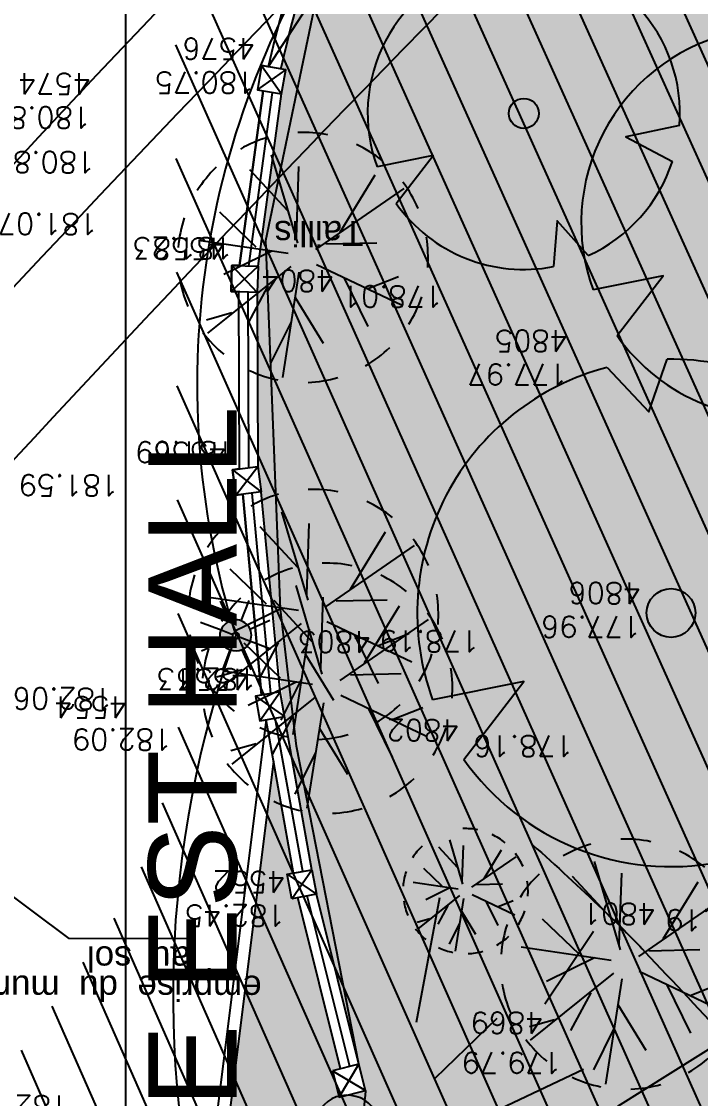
# Model space of a CAD drawing. Extents: x -594 to 29166, y -5797 to 14313.
# Drawn here: x 19229 to 20314, y 3338 to 5060 of the extents above; entities that cross this region are included whole.
import ezdxf
from ezdxf.enums import TextEntityAlignment as Align
from ezdxf.lldxf.tags import DXFTag

# ---------------------------------------------------------------- set-up
doc = ezdxf.new("R2010")
doc.units = 0
doc.linetypes.add('Style de ligne -15', pattern=[2.0832800000000002, 1.25, -0.41656, 0.1388600000000001, -0.2778600000000001])
doc.layers.get('0').update_dxf_attribs({"color": 252})
for name, color, linetype in [('A SITE', 252, 'Continuous'), ('B Général', 252, 'Continuous'), ('DWG_280-140115-P - Général', 252, 'Continuous'), ('Fond topo - BAT_TXT', 252, 'Continuous'), ('Fond topo - CLO_MUR', 252, 'Continuous'), ('Fond topo - TAL', 252, 'Continuous'), ('Fond topo - TAL_HAC', 252, 'Continuous'), ('Fond topo - VEG', 252, 'Continuous'), ('Fond topo - VEG_TXT', 252, 'Continuous'), ('Fond topo - Z_500', 252, 'Continuous'), ('prlm-VRD', 252, 'Continuous'), ('SA - arbre', 252, 'Continuous'), ('SA - arbuste', 252, 'Continuous'), ('SA - bordure', 252, 'Continuous'), ('SA - couvre sol', 252, 'Continuous'), ('SA - ECL-réso', 252, 'Eclairage public'), ('SA - enrobé', 252, 'Continuous'), ('SA - EVMV', 252, 'Continuous')]:
    doc.layers.add(name, color=color, linetype=linetype)
for name, color, linetype, plot in [('Fond topo - N', 252, 'Continuous', False), ('Fond topo - NCACHE', 252, 'Continuous', False), ('Fond topo - ZCACHE', 252, 'Continuous', False)]:
    doc.layers.add(name, color=color, linetype=linetype, plot=plot)
doc.layers.add('Fond topo - P', color=252, linetype='Continuous', lineweight=50)
doc.styles.add('2000_ARIAL', font='arial.ttf', dxfattribs={"height": 0.400000006})
doc.styles.add('Arial', font='arial.ttf')
doc.styles.add('Lignes', font='arial.ttf', dxfattribs={"height": 0.35})
doc.styles.add('SIMPLEX', font='simplex_.ttf', dxfattribs={"height": 1.25})
tags = doc.linetypes.add('Eclairage public', pattern='A,5,-0.25,["ECL",Lignes,S=1,R=0,X=0,Y=-0.18],-1.25', length=6.5).pattern_tags.tags
tags[15:16] = [DXFTag(74, 4), DXFTag(75, 0), DXFTag(340, '0'), DXFTag(46, 0.0), DXFTag(50, 0.0), DXFTag(44, 0.0), DXFTag(45, 0.0)]
tags[4:5] = [DXFTag(74, 4), DXFTag(75, 0), DXFTag(340, '0'), DXFTag(46, 0.0), DXFTag(50, 0.0), DXFTag(44, 0.0), DXFTag(45, 0.0)]
tags = doc.linetypes.add('L16', pattern=[0.37500001490116125, 0.300000011920929, -0.07500000298023224]).pattern_tags.tags
tags[6:7] = [DXFTag(74, 4), DXFTag(75, 0), DXFTag(340, '0'), DXFTag(46, 0.0), DXFTag(50, 0.0), DXFTag(44, 0.0), DXFTag(45, 0.0)]
tags[4:5] = [DXFTag(74, 4), DXFTag(75, 0), DXFTag(340, '0'), DXFTag(46, 0.0), DXFTag(50, 0.0), DXFTag(44, 0.0), DXFTag(45, 0.0)]
tags = doc.linetypes.add('L8', pattern=[0.22500000894069674, 0.1500000059604645, -0.07500000298023224]).pattern_tags.tags
tags[6:7] = [DXFTag(74, 4), DXFTag(75, 0), DXFTag(340, '0'), DXFTag(46, 0.0), DXFTag(50, 0.0), DXFTag(44, 0.0), DXFTag(45, 0.0)]
tags[4:5] = [DXFTag(74, 4), DXFTag(75, 0), DXFTag(340, '0'), DXFTag(46, 0.0), DXFTag(50, 0.0), DXFTag(44, 0.0), DXFTag(45, 0.0)]
tags = doc.linetypes.add('STYLE_15', pattern=[0.8333119936287403, 0.5, -0.1666239947080612, 0.05554400011897087, -0.1111439988017082]).pattern_tags.tags
tags[10:11] = [DXFTag(74, 4), DXFTag(75, 0), DXFTag(340, '0'), DXFTag(46, 0.0), DXFTag(50, 0.0), DXFTag(44, 0.0), DXFTag(45, 0.0)]
tags[8:9] = [DXFTag(74, 4), DXFTag(75, 0), DXFTag(340, '0'), DXFTag(46, 0.0), DXFTag(50, 0.0), DXFTag(44, 0.0), DXFTag(45, 0.0)]
tags[6:7] = [DXFTag(74, 4), DXFTag(75, 0), DXFTag(340, '0'), DXFTag(46, 0.0), DXFTag(50, 0.0), DXFTag(44, 0.0), DXFTag(45, 0.0)]
tags[4:5] = [DXFTag(74, 4), DXFTag(75, 0), DXFTag(340, '0'), DXFTag(46, 0.0), DXFTag(50, 0.0), DXFTag(44, 0.0), DXFTag(45, 0.0)]

# ---------------------------------------------------------------- blocks, each defined once
blk = doc.blocks.new('A n0.Groupe-31-1')
at = {"layer": 'B Général', "linetype": 'Continuous', "flags": 128}
blk.add_lwpolyline([(19395.47536994242, 8072.470808068703), (19265.31029584047, 7843.121136950131), (19395.002980086, 7644.752530259383), (19395.002980086, -1305.247469740617), (19264.83790598406, -1534.597140859195), (19394.5305902296, -1732.965747549938)], dxfattribs=at)
at = {"layer": 'B Général', "insert": (19431.54855300267, 3169.752530259389), "char_height": 141.6072048611111, "attachment_point": 2, "rotation": 90.00000000000001, "line_spacing_factor": 0.9529749984758025, "style": 'Arial'}
blk.add_mtext('COUPE FAÇADE EST HALL', dxfattribs=at)
blk = doc.blocks.new('A 90.Candélabre', base_point=(-13.42592592600001, -9.391534390999993))
for points in [[(-13.67592592600001, -9.391534390999993, -1), (-13.17592592600001, -9.391534390999993), (-13.37592592600001, -9.391534390999993, 1), (-13.475925926, -9.391534390999993)], [(-13.67592592600001, -9.391534390999993, -1), (-13.17592592600001, -9.391534390999993), (-13.37592592600001, -9.391534390999993, 1), (-13.475925926, -9.391534390999993)], [(-13.67592592600001, -9.391534390999993), (-13.475925926, -9.391534390999993, 1), (-13.37592592600001, -9.391534390999993), (-13.17592592600001, -9.391534390999993, -1)], [(-13.67592592600001, -9.391534390999993), (-13.475925926, -9.391534390999993, 1), (-13.37592592600001, -9.391534390999993), (-13.17592592600001, -9.391534390999993, -1)]]:
    blk.add_hatch(color=250).paths.add_polyline_path(points)
at = {"linetype": 'Continuous', "flags": 128}
for points in [[(-13.42592592600001, -9.141534390999993), (-13.42592592600001, -8.791534391999988)], [(-13.60270262100001, -9.214757695999992), (-13.850189994, -8.967270322999994)], [(-13.24914923200001, -9.214757696999996), (-13.001661857, -8.96727032199999)], [(-14.02592592600001, -9.391534390999993), (-13.67592592600001, -9.391534390999993)], [(-13.17592592600001, -9.391534390999993), (-12.825925927, -9.391534390999993)], [(-13.85018999600001, -9.815798461), (-13.60270262200001, -9.568311086999998)], [(-13.42592592600001, -9.991534390999988), (-13.42592592600001, -9.641534390999993)], [(-13.00166185800001, -9.815798458999993), (-13.249149231, -9.568311085999994)]]:
    blk.add_lwpolyline(points, dxfattribs=at)
for points in [[(-13.67592592600001, -9.391534390999993), (-13.475925926, -9.391534390999993, -1), (-13.37592592600001, -9.391534390999993), (-13.17592592600001, -9.391534390999993, 1)], [(-13.67592592600001, -9.391534390999993), (-13.475925926, -9.391534390999993, 1), (-13.37592592600001, -9.391534390999993), (-13.17592592600001, -9.391534390999993, -1)]]:
    blk.add_lwpolyline(points, format="xyb", close=True, dxfattribs=at)
blk = doc.blocks.new('A 90.PTOPO')
at = {"layer": 'Fond topo - NCACHE', "style": 'SIMPLEX'}
blk.add_attdef('MAT', text='', height=0.34, dxfattribs=at).set_placement((0.09999999986030161, -0.09999999962747097), align=Align.TOP_LEFT)
at = {"layer": 'Fond topo - ZCACHE', "style": 'SIMPLEX'}
blk.add_attdef('ALT', (0.09999999986030161, 0.09999999962747097), '', height=0.34, dxfattribs=at)
blk = doc.blocks.new('A 90.VEG12')
at = {"ltscale": 2}
for p, q in [((0.01815258799999997, 0.057406781), (0.100441039, 0.47293725)), ((0.037902722, 0.15845596), (-0.06593155700000003, 0.344147082)), ((0.05749608, 0.253444298), (0.145517598, 0.414706841)), ((-0.158788295, 0.086017079), (-0.245985314, 0.284587218)), ((0.04981112299999996, 0.033821695), (0.391570728, 0.285894318)), ((-0.05229389700000003, 0.02983962500000001), (-0.383643778, 0.204631851)), ((0.143890955, 0.107467204), (0.230033352, 0.253971609)), ((0.2917471699999999, 0.208620217), (0.392372872, 0.233301274)), ((-0.25001839, 0.135126714), (-0.3755999820000001, 0.091127132)), ((0.122915307, -0.02992704099999999), (0.317230371, 0.05540147100000001)), ((-0.05265807700000003, -0.029192154), (-0.412380265, -0.256628677)), ((-0.09359106700000003, -0.049762263), (-0.2956446150000001, -0.04653133200000001)), ((0.02259491799999996, -0.07955337300000001), (0.001649748999999978, -0.36183712)), ((0.01825986499999999, -0.057372749), (0.107637982, -0.4128258760000001)), ((0.057557527, -0.01766878999999999), (0.411943876, -0.08413611500000001)), ((0.184132294, -0.04763066399999999), (0.323120213, -0.192805613)), ((-0.151821475, -0.09483882200000002), (-0.2999525240000001, -0.315936062)), ((0.05371548199999998, -0.188497704), (0.197263789, -0.356749422))]:
    blk.add_line(p, q, dxfattribs=at)
for start, end in [(117.6923078993823, 131.5384619204946), (90, 103.8461539085843), (62.30769199853572, 76.15384597947835), (34.61538499867542, 48.46153799321151), (145.3846149358338, 159.2307690506909), (6.923076979206323, 20.76923090842763), (173.0769230068974, 186.9230769931026), (339.2307689837768, 353.0769230207937), (200.7692310571047, 214.6153850641662), (311.5384620067885, 325.3846150013246), (228.4615380795054, 242.3076921006177), (256.1538460914157, 270)]:
    blk.add_arc((0, 0), 0.496982058, start, end, dxfattribs=at)
blk = doc.blocks.new('A 90.VEG12A')
at = {"ltscale": 2}
for p, q in [((0.01815258799999997, 0.057406781), (0.100441039, 0.47293725)), ((0.05749608, 0.253444298), (0.145517598, 0.414706841)), ((0.037902722, 0.15845596), (-0.06593155700000003, 0.344147082)), ((-0.158788295, 0.086017079), (-0.245985314, 0.284587218)), ((0.04981112299999996, 0.033821695), (0.391570728, 0.285894318)), ((0.143890955, 0.107467204), (0.230033352, 0.253971609)), ((0.2917471699999999, 0.208620217), (0.392372872, 0.233301274)), ((-0.05229389700000003, 0.02983962500000001), (-0.383643778, 0.204631851)), ((-0.25001839, 0.135126714), (-0.3755999820000001, 0.091127132)), ((0.122915307, -0.02992704099999999), (0.317230371, 0.05540147100000001)), ((-0.05265807700000003, -0.029192154), (-0.412380265, -0.256628677)), ((0.057557527, -0.01766878999999999), (0.411943876, -0.08413611500000001)), ((-0.09359106700000003, -0.049762263), (-0.2956446150000001, -0.04653133200000001)), ((0.02259491799999996, -0.07955337300000001), (0.001649748999999978, -0.36183712)), ((0.01825986499999999, -0.057372749), (0.107637982, -0.4128258760000001)), ((0.184132294, -0.04763066399999999), (0.323120213, -0.192805613)), ((-0.151821475, -0.09483882200000002), (-0.2999525240000001, -0.315936062)), ((0.05371548199999998, -0.188497704), (0.197263789, -0.356749422))]:
    blk.add_line(p, q, dxfattribs=at)
for start, end in [(90, 103.8461539085843), (62.30769199853572, 76.15384597947835), (117.6923078993823, 131.5384619204946), (34.61538499867542, 48.46153799321151), (145.3846149358338, 159.2307690506909), (6.923076979206323, 20.76923090842763), (173.0769230068974, 186.9230769931026), (339.2307689837768, 353.0769230207937), (200.7692310571047, 214.6153850641662), (311.5384620067885, 325.3846150013246), (228.4615380795054, 242.3076921006177), (283.8461540205217, 297.6923080014643), (256.1538460914157, 270)]:
    blk.add_arc((0, 0), 0.496982058, start, end, dxfattribs=at)
blk = doc.blocks.new('A$C380262B1')
at = {"layer": 'SA - couvre sol'}
h = blk.add_hatch(dxfattribs=at)
h.set_pattern_fill('PELOUSE6', color=256, scale=20.0000003, angle=-20.82846392552948, style=0, pattern_type=2)
h.set_pattern_definition([(339.1715360744705, (-355966725.0913794, -417896002.4038396), (42.66856022636761, 112.1578994106472), [37.50000056250001, -202.5000030375]), (69.17153607447052, (-355966711.9478756, -417896007.4040615), (-224.3157988212943, 85.33712045273523), [15.000000225, -105.000001575]), (69.17153607447052, (-355966703.1855397, -417896010.7375428), (-224.3157988212943, 85.33712045273523), [15.000000225, -105.000001575]), (69.17153607447052, (-355966707.5667076, -417896009.0708022), (-224.3157988212943, 85.33712045273523), [18.75000028125, -101.25000151875]), (102.8616036044705, (-355966716.3290473, -417896005.7373195), (-138.9786783228097, 309.6529187307753), [12.00000018, -420.7461593111921]), (35.48146854447052, (-355966698.8043811, -417896012.4042799), (42.66856026819347, 112.15789949691), [12.00000018, -420.7461593111923]), (35.48146854447052, (-355966690.0420359, -417896015.7377647), (42.66856026819347, 112.15789949691), [26.00000039, -406.6661590999923]), (102.8616036044705, (-355966725.0913794, -417896002.4038396), (-138.9786783228097, 309.6529187307753), [26.00000038999999, -406.6661590999921]), (339.1715360744705, (-355966637.5841588, -417896011.6212647), (42.66856022636761, 112.1578994106472), [44.42455106636826, -195.5754525336318]), (339.1715360744705, (-355966645.2927315, -417895987.8252255), (42.66856022636761, 112.1578994106472), [82.81008944215132, -56.09585564143782, 43.07431864611477, -58.01973967029609]), (339.1715360744705, (-355966652.8536296, -417895964.0853666), (42.66856022636761, 112.1578994106472), [119.4799495921992, -46.28746189431192, 29.47870124218051, -44.75389087130836]), (339.1715360744705, (-355966660.4874305, -417895940.3177731), (42.66856022636761, 112.1578994106472), [100.4611429069171, -139.5388606930829]), (339.1715360744705, (-355966653.2864798, -417895922.1938078), (42.66856022636761, 112.1578994106472), [65.56973938354609, -174.4302642164539])])
h.paths.add_polyline_path([(12793.07930725627, 2488.181211799383, 0.03672748987403952), (12587.38487116061, 2865.639625489712, 0.4497835379654012), (12321.18162694387, 2906.709125638008, 0.1802247033920614), (11548.41934372671, 1720.574150048196), (11556.60343454219, 1718.871880322695), (11512.50925799832, 1404.692367091775), (11512.20600935631, 1084.470737259835), (11554.61596185341, 684.6610491164029), (11605.51154385321, 400.1113805919886), (11673.32398607396, 128.3750348724425), (11684.18960622512, 86.38301771134138), (11642.19758920372, 75.51739765331149), (11631.33196900599, 117.5094146281481), (11644.27943555638, 120.8596289157867), (11575.91267614625, 394.8172202333808), (11566.13643332385, 393.0686060339212), (11559.09365885891, 432.4437165632844), (11568.93743649125, 434.2044102959335), (11536.96456630714, 612.9599962383509), (11463.11986860819, 20.22500615566969), (11568.46698778681, -97.43339624255896), (11794.62693291716, -434.7412439063191), (12094.43476749584, -899.6478578075767, -0.09999470872544232), (12203.39155108668, -1258.062680345029), (12198.03728037514, -1319.187042303383), (12683.56996332295, -1363.211545348167), (12787.02566074207, -233.2778437994421), (12288.07493126951, -188.0366918630898), (12315.30314558186, 100.6841353140771), (12814.62801685557, 55.40905930101871, -0.002463828852727867), (12815.87839485146, 62.86759581416845), (12358.29276181757, 231.7409724928439, -0.3829135888109667), (12345.81705098972, 255.365053191781, -0.02949643209025356), (12397.25546310656, 419.0457224845886, 0.03377859130555017), (12492.30540287681, 732.9233073629439, -0.3988866979768135), (12515.25507145561, 748.1299876235425), (12989.40067617223, 664.8329322226346, 0.02251854738593451), (13031.64699198678, 914.0473606064916), (12553.74410864897, 954.6645440161228, -0.4258729853413855), (12535.592439631, 977.0748776383698, 0.05106873957738475), (12546.67224618606, 1472.047818638384, -0.410298124122143), (12564.75040423684, 1493.552962411195), (13042.85642565228, 1538.171750772744, 0.02139246056039815), (13009.62065621279, 1788.793957512826), (12537.60850843973, 1702.011566795409, -0.4142135584611947), (12514.32169559412, 1718.065362051129, 0.05943834041250831), (12343.89076442458, 2267.932731192559, -0.4260951904786632), (12354.5316322241, 2293.017752747983)])
at = {"layer": 'SA - EVMV'}
h = blk.add_hatch(dxfattribs=at)
h.set_pattern_fill('_USER', color=256, scale=75, angle=-65.82846392552946, style=0, pattern_type=0)
h.set_pattern_definition([(294.1715360744705, (-355966725.0913794, -417896002.4038396), (68.4242736714099, 30.7102388877065), [])])
h.paths.add_polyline_path([(10974.01334554888, -2224.509706161916), (10370.69897237234, -604.0095677599311), (11059.97237130068, 45.95263861119747), (11313.40408842079, 405.8221159502864), (11385.24809679948, 623.9582096226513), (11379.74134762771, 2020.881442353129), (11668.57705507427, 3772.533921711147), (12950.39597083814, 4147.348397411406), (12831.58815708011, 2564.841474033892), (12773.8958785776, 925.5433330312371), (12773.64310785197, 556.482148449868), (14058.80568553694, 314.1338863410056), (14023.07005678304, -438.0708766169846), (13985.85238787346, -984.982119128108), (13939.17523291893, -1545.880564767867), (13880.67298079841, -2174.778999388218), (13115.63270082697, -2186.160777136683)])
at = {"layer": 'DWG_280-140115-P - Général', "linetype": 'STYLE_15', "ltscale": 10, "elevation": 1e-07, "flags": 128}
for points in [[(3021.57010990195, -8145.867266133428, -0.06895872050302425), (6235.28967932798, -3756.488723866642, -0.008807822459316559), (10257.93705312535, 602.650766633451, -0.04520462568320733), (14397.25473853759, 4625.921016000211)], [(3183.863145206124, -8029.472286626697, -0.06402224317722395), (6209.414131427184, -3981.190984882414, -0.008807822459316559), (10232.06150527112, 377.9485056176782, -0.04520462568320733), (14371.37919068336, 4401.218755077571)], [(3210.571503592655, -8360.037511121482, -0.06701638499415095), (6351.068271277472, -4105.283255595714, -0.008807822459459397), (10373.71564516798, 253.8562349975109, -0.04520462568242076), (14513.03333048709, 4277.126484271139)]]:
    blk.add_lwpolyline(points, format="xyb", dxfattribs=at)
at = {"layer": 'Fond topo - BAT_TXT', "ltscale": 2, "flags": 128}
blk.add_lwpolyline([(11408.68442608044, 328.7755810655653), (11210.37613959052, 329.5156703330576), (11091.27914300188, 417.7071081474423)], dxfattribs=at)
at = {"layer": 'Fond topo - CLO_MUR', "ltscale": 2, "flags": 128}
for points in [[(11673.32398607396, 128.3750348724425), (11573.55691106059, 637.0763082057238), (11548.2032535132, 856.495364382863), (11524.77711462416, 1445.920781046152), (11606.59531462006, 1839.282391220331), (11656.29885331728, 1975.394799746573), (11751.0694724042, 2162.740270979702), (11899.8274947051, 2372.569502145052), (12046.59325531684, 2544.719909317791)], [(11517.86257862113, 1725.791587401181), (11550.0305430498, 1680.376678332686)], [(11511.23910644092, 1687.000150792301), (11556.65401527658, 1719.168115034699)], [(11482.37459962256, 1405.735144764185), (11520.44157520868, 1685.428868513554)], [(11512.50925799832, 1404.692367091775), (11550.0305430498, 1680.376678332686)], [(11469.13274233229, 1364.217441342771), (11512.50925799832, 1404.692367091775)], [(11470.58353726752, 1406.143162027001), (11511.05846296996, 1362.76664622128)], [(11481.05392646976, 1363.804921321571), (11482.22194011323, 1080.545438360423)], [(11511.05846296996, 1362.76664622128), (11512.20600935631, 1084.470737259835)], [(11477.0038313698, 1038.663372024894), (11471.70123783872, 1079.16814358905), (11512.20600935631, 1084.470737259835), (11517.50860284083, 1043.965965509415), (11477.0038313698, 1038.663372024894)], [(11471.70123779215, 1079.168143402785), (11517.50860274769, 1043.965965136886)], [(11477.0038313698, 1038.663372024894), (11512.20600935631, 1084.470737259835)], [(11517.9391130805, 718.7357019633055), (11487.74261851795, 1040.069216769189)], [(11547.57318720222, 724.0361594595015), (11517.50860284083, 1043.96596532315)], [(11515.24085127749, 677.618274372071), (11547.57318720222, 724.0361594595015)], [(11508.19807671942, 716.9933849014342), (11554.61596180685, 684.6610489301383)], [(11568.93743649125, 434.2044102959335), (11525.08462890983, 679.3789681047201)], [(11598.46876924857, 439.4864911213517), (11554.61596180685, 684.6610489301383)], [(11559.09365885891, 432.4437165632844), (11605.51154385321, 400.1113805919886)], [(11566.13643332385, 393.0686060339212), (11598.46876924857, 439.4864911213517)], [(11673.32398607396, 128.3750348724425), (11605.51154385321, 400.1113805919886)], [(11644.27943555638, 120.8596289157867), (11575.91267614625, 394.8172202333808)], [(11642.19758920372, 75.51739765331149), (11673.32398607396, 128.3750348724425)], [(11631.33196900599, 117.5094146281481), (11684.18960622512, 86.38301771134138)]]:
    blk.add_lwpolyline(points, dxfattribs=at)
for points in [[(11517.86257862113, 1725.791587401181), (11511.23910644092, 1687.000150792301), (11550.03054309636, 1680.376678518951), (11556.65401527658, 1719.168115034699)], [(11469.13274242543, 1364.217441529036), (11470.58353726752, 1406.143162027001), (11512.50925799832, 1404.692367091775), (11511.05846296996, 1362.76664622128)], [(11508.19807671942, 716.9933849014342), (11515.24085127749, 677.618274372071), (11554.61596185341, 684.6610491164029), (11547.57318720222, 724.0361594595015)], [(11566.13643332385, 393.0686060339212), (11559.09365885891, 432.4437165632844), (11598.46876924857, 439.4864911213517), (11605.51154385321, 400.1113805919886)], [(11631.33196900599, 117.5094146281481), (11642.19758920372, 75.51739765331149), (11684.18960622512, 86.38301771134138), (11673.32398607396, 128.3750348724425)]]:
    blk.add_lwpolyline(points, close=True, dxfattribs=at)
at = {"layer": 'Fond topo - CLO_MUR', "linetype": 'L16', "ltscale": 2, "flags": 128}
for points in [[(11497.44192874059, 1405.213755741715), (11535.23605903611, 1682.902773376554)], [(11496.05619474314, 1363.28578395769), (11497.2139746882, 1082.508087716997)], [(11532.75615014136, 721.3859306648374), (11502.62561081909, 1042.017591372132)], [(11583.70310286991, 436.8454507552087), (11539.85029542819, 682.0200087502599)], [(11658.80171079189, 124.617332033813), (11590.7121099066, 397.4643004126847)]]:
    blk.add_lwpolyline(points, dxfattribs=at)
at = {"layer": 'Fond topo - TAL', "linetype": 'L8', "ltscale": 2, "flags": 128}
blk.add_lwpolyline([(11951.04358564131, 479.486989416182, -0.008262391492992184), (12063.13598179258, 376.1815810576081, -0.01315394080668313), (12130.70873315446, 308.3299707621336, -0.003282085804355538), (12267.24789342843, 161.9028737768531, -0.01451523720440212), (12296.92938090302, 127.7092903852463, -0.04930450201422677), (12365.20236576907, 25.1478117890656, -0.05177914601413271), (12409.30873164907, -83.5961502045393, -0.005604835887889492), (12430.07428850979, -158.4389640018344, -0.003007710165441341), (12466.36190558784, -298.5504383221269, -0.007169014720817885), (12508.11736360192, -474.4491339661181, 0.004508482285526292), (12573.02223383449, -754.4892797246575, 0.0379432595216633), (12599.96009734459, -837.8330046311021, 0.01551794677295437), (12687.08600099199, -1033.194792643189)], format="xyb", dxfattribs=at)
at = {"layer": 'Fond topo - TAL', "ltscale": 2, "flags": 128}
blk.add_lwpolyline([(11684.18960622512, 86.38301771134138, 0.02394732484790523), (11680.27942250483, 22.03677035868168, 0.1142600952357602), (11683.19424283691, 8.671421464532614, 0.08033898922229925), (11768.27793824486, -115.0057516992092, -0.04151558618262319), (11950.07107402198, -339.8395150899887, -0.007003630583660632), (12084.34626786038, -543.4730651788414, -0.004971043128198164), (12266.59572157077, -834.810265339911, -0.05280067891984588), (12343.15372179262, -995.9394531324506, -0.0271772235972432), (12439.97247633524, -1327.989127580076)], format="xyb", dxfattribs=at)
at = {"layer": 'Fond topo - TAL_HAC', "ltscale": 2}
for p, q in [((12087.64562089927, 61.03479247540236), (12260.15222365968, 169.5124029181898)), ((11859.33387656696, 38.16893426701427), (12032.82007118687, 120.4279169440269))]:
    blk.add_line(p, q, dxfattribs=at)
at = {"layer": 'Fond topo - TAL_HAC', "ltscale": 2, "flags": 128}
for points in [[(11765.35646314733, 195.5654755234718), (11802.79972432181, 395.2627171762288)], [(11970.74838024564, 225.0787297263741), (12048.45860828646, 341.0649484023452)], [(11795.62115240842, 105.8516528457403), (11894.41367383115, 202.1270660683513)]]:
    blk.add_lwpolyline(points, dxfattribs=at)
at = {"layer": 'SA - arbre', "ltscale": 2.400000095367432, "elevation": 1e-07, "flags": 128}
for points in [[(12186.07270140201, 1629.784033168107), (12100.05148309283, 1611.636800132692), (12174.70760806464, 1572.44444899261)], [(11733.25636410154, 1505.180293694139), (11792.20654354431, 1581.761583685875), (11702.6032585185, 1563.657891284674)], [(12039.96926518157, 1421.786868572235), (11990.47090490349, 1477.324188314378), (11984.85902985558, 1404.23325644806)]]:
    blk.add_lwpolyline(points, dxfattribs=at)
at = {"layer": 'SA - arbre', "ltscale": 3, "elevation": 1e-07, "flags": 128}
blk.add_lwpolyline([(12086.20299152099, 1293.757788091898), (12159.89071573131, 1389.484400674701), (12047.88660942577, 1366.854785010219)], dxfattribs=at)
at = {"layer": 'SA - arbre', "ltscale": 3.900000095367432, "elevation": 1e-07, "flags": 128}
for points in [[(12070.44844958, 1242.889295890927), (12136.84648624621, 1171.951288543642), (12166.52959561907, 1255.900894105434)], [(11841.23548818752, 615.9498559311032), (11937.02952968888, 740.3944524005055), (11791.42419146374, 710.9759520739317)]]:
    blk.add_lwpolyline(points, dxfattribs=at)
at = {"layer": 'SA - arbre', "ltscale": 2.400000095367432}
blk.add_circle((11937.14270954952, 1649.327616393566), 24, dxfattribs=at)
at = {"layer": 'SA - arbre', "ltscale": 3.900000095367432}
blk.add_circle((12172.55079946481, 850.189255271107), 39, dxfattribs=at)
at = {"layer": 'SA - arbre', "ltscale": 2.400000095367432}
for start, end in [(355.5108959921046, 90.85028612156478), (104.5742359980781, 200.0656217311934), (294.3183971965083, 342.0668554110107), (215.260250039446, 281.016849107046)]:
    blk.add_arc((11937.14270954952, 1649.327616393566), 249.6959998, start, end, dxfattribs=at)
at = {"layer": 'SA - arbre', "ltscale": 3}
for start, end in [(104.5742359980781, 200.0656217311934), (215.2602500907219, 281.0168491333773)]:
    blk.add_arc((12341.06092322618, 1473.941941186786), 312.1199997, start, end, dxfattribs=at)
at = {"layer": 'SA - arbre', "ltscale": 3.900000095367432}
for start, end in [(104.5742360114313, 200.0656217358526), (355.5108959921046, 90.85028609488151), (215.2602500907219, 281.0168491333773)]:
    blk.add_arc((12172.55079946481, 850.189255271107), 405.7559996, start, end, dxfattribs=at)
at = {"layer": 'SA - arbuste', "ltscale": 0.800000011920929}
blk.add_arc((11654.68970625661, 26.76796764135361), 52.09336, 22.80008215792389, 161.0173601898421, dxfattribs=at)
at = {"layer": 'SA - bordure', "elevation": 1e-07, "flags": 128}
for points in [[(12309.79926227592, -169.9244463816285), (12332.37479557283, 79.05415780842304), (12831.55785440467, 33.79194010049105, -0.01155855900407717), (12838.5373051744, 75.82379365339875), (12365.21730907261, 250.5039852112532, -0.02949970069968248), (12415.95554822125, 411.9529677554965, 0.03378052871926594), (12511.79450280033, 728.4316510893404), (13004.81941453181, 641.817912645638, 0.02605809049415018), (13053.9669724647, 932.2224790230393), (12555.43781160377, 974.5926992036402, 0.05106874003880187), (12566.60881000571, 1473.639491479844), (13064.48263381608, 1520.103091094643, 0.02476009810036266), (13025.74960193597, 1812.094587087631), (12533.99199978448, 1721.681870892644, 0.05928958460944116), (12362.73779850453, 2274.77863272652), (12819.72790299915, 2477.98513956368, 0.03793102981102866), (12604.19719279744, 2876.472253911197, 0.448929176355109), (12308.85408045724, 2922.467381693423, 0.1802867996624689), (11528.67855089717, 1723.944806307554)], [(12815.87510383688, 62.86881025880575), (12358.29276181757, 231.7409724928439, -0.382913591383437), (12345.81705098972, 255.365053191781, -0.02949643212679679), (12397.25546310656, 419.0457224845886, 0.03377859132087666), (12492.30540287681, 732.9233073629439, -0.3988867034752035), (12515.25507145561, 748.1299876235425), (12989.40067617223, 664.8329322226346, 0.02251854742366692), (13031.64699198678, 914.0473606064916), (12553.74410864897, 954.6645440161228, -0.4258729914871566), (12535.592439631, 977.0748776383698, 0.05106873993652463), (12546.67224618606, 1472.047818638384, -0.4102981154760822), (12564.75040423684, 1493.552962411195), (13042.85642565228, 1538.171750772744, 0.02139245977515587), (13009.62065621279, 1788.793957512826), (12537.60850843973, 1702.011566795409, -0.414213559319059), (12514.32169568725, 1718.065362144262, 0.05928958515797771), (12344.46548786946, 2266.647048667073, -0.4143014340460295), (12354.61169690825, 2293.05338235572), (12793.23650398292, 2488.093524239957, 0.03624201714342074), (12587.38102368079, 2865.645596385002, 0.4497716766601062), (12321.18162694387, 2906.709125638008, 0.1803551462315874), (11548.19519086741, 1719.574364088476)]]:
    blk.add_lwpolyline(points, format="xyb", dxfattribs=at)
for points in [[(11525.08462890983, 679.3789681047201), (11443.27329420485, 22.6975517347455), (11236.37648010626, -1099.564558267593), (10818.56086640619, -2659.959226287901)], [(11536.96456630714, 612.9599961452186), (11463.04769231938, 19.64566353708506), (11255.90115464292, -1103.971012867987), (10837.88028298877, -2665.132246911526)]]:
    blk.add_lwpolyline(points, dxfattribs=at)
at = {"layer": 'SA - ECL-réso', "ltscale": 0.75, "elevation": 1e-07, "flags": 128}
blk.add_lwpolyline([(10062.6079892274, 3636.982265487313), (10062.76659918949, 3637.027467787266), (10326.39393364079, 3712.158721312881, -0.3350513344847375), (10442.83079612069, 3646.049033850431), (10467.92999012396, 3601.753828767687), (10797.05560975708, 3020.910998526961), (10783.53156340308, 2813.243172969669, 0.1072676414993963), (11668.11192259192, 1998.747237958014, 0.2368363260151426), (11476.61311072297, 814.1256928443909, 0.1580303819712795), (11443.38348852471, -233.9333367533982, 0.3075812875445359), (10636.66439489461, -907.0386836305261, -0.71596019287391), (9648.840176360682, -1241.818191856146, 0.2668949414258047), (8452.142680203542, -1316.158567275852)], format="xyb", dxfattribs=at)
at = {"layer": 'SA - enrobé'}
blk.add_lwpolyline([(12825.81689776853, -15.89262979105115), (12883.4312889725, 234.5644721761346), (12604.19719279744, 2876.472253911197), (12308.85408045724, 2922.467381693423), (11528.67855089717, 1723.944806307554), (11517.86257862113, 1725.791587401181), (11511.23910644092, 1687.000150792301), (11520.44157520868, 1685.428868513554), (11482.37459962256, 1405.735144764185), (11470.58353726752, 1406.143162027001), (11469.13274233229, 1364.217441342771), (11481.05392646976, 1363.804921321571), (11482.22194011323, 1080.545438360423), (11471.70123783872, 1079.168143402785), (11477.0038313698, 1038.663372024894), (11487.74261856452, 1040.069216862321), (11517.93911303394, 718.7357018701732), (11508.19807671942, 716.9933849014342), (11515.24085137062, 677.6182744652033), (11525.08462890983, 679.3789681047201), (11443.27329420485, 22.6975517347455)], dxfattribs=at)
at = {"layer": 'Fond topo - P', "ltscale": 2}
ref = blk.add_blockref('A 90.PTOPO', (11517.86257862113, 1725.791587401181), dxfattribs=dict(at, xscale=100, yscale=100, zscale=100, rotation=179.9607580165254))
ref.add_attrib('MAT', '4576', dxfattribs={"layer": 'Fond topo - N', "color": 0, "ltscale": 2, "height": 34, "rotation": 179.9607579854925, "style": 'SIMPLEX'}).set_placement((11507.86943002604, 1735.7984341681), align=Align.TOP_LEFT)
ref.add_attrib('ALT', '180.75', (11507.85573204048, 1715.798439085484), dxfattribs={"layer": 'Fond topo - Z_500', "color": 0, "ltscale": 2, "height": 34, "rotation": 179.9607579854925, "style": 'SIMPLEX'})
ref = blk.add_blockref('A 90.PTOPO', (11255.35511826165, 1669.77252047509), dxfattribs=dict(at, xscale=100, yscale=100, zscale=100, rotation=179.9607580165254))
ref.add_attrib('MAT', '4574', dxfattribs={"layer": 'Fond topo - N', "color": 0, "ltscale": 2, "height": 34, "rotation": 179.9607579854925, "style": 'SIMPLEX'}).set_placement((11245.36196966656, 1679.779367148876), align=Align.TOP_LEFT)
ref.add_attrib('ALT', '180.81', (11245.34827158786, 1659.779371879995), dxfattribs={"layer": 'Fond topo - Z_500', "color": 0, "ltscale": 2, "height": 34, "rotation": 179.9607579854925, "style": 'SIMPLEX'})
ref = blk.add_blockref('A 90.PTOPO', (11079.51645068824, 1591.215115971863), dxfattribs=dict(at, xscale=100, yscale=100, zscale=100, rotation=179.9607580165254))
ref.add_attrib('MAT', '4565', dxfattribs={"layer": 'Fond topo - N', "color": 0, "ltscale": 2, "height": 34, "rotation": 179.9607579854925, "style": 'SIMPLEX'}).set_placement((11069.52330209315, 1601.22196264565), align=Align.TOP_LEFT)
ref.add_attrib('ALT', '180.89', (11251.98931102641, 1588.422052655369), dxfattribs={"layer": 'Fond topo - Z_500', "color": 0, "ltscale": 2, "height": 34, "rotation": 179.9607579854925, "style": 'SIMPLEX'})
at = {"layer": 'Fond topo - P', "ltscale": 0.75}
ref = blk.add_blockref('A 90.PTOPO', (11096.60492502153, 1452.58590746671), dxfattribs=dict(at, xscale=100, yscale=100, zscale=100, rotation=179.9607580165254))
ref.add_attrib('MAT', '4564', dxfattribs={"layer": 'Fond topo - N', "color": 0, "ltscale": 2, "height": 34, "rotation": 179.9607579854925, "style": 'SIMPLEX'}).set_placement((11086.611776473, 1462.592754326761), align=Align.TOP_LEFT)
ref.add_attrib('ALT', '181.07', (11256.43587051891, 1489.391592517495), dxfattribs={"layer": 'Fond topo - Z_500', "color": 0, "ltscale": 2, "height": 34, "rotation": 179.9607579854925, "style": 'SIMPLEX'})
at = {"layer": 'Fond topo - P', "ltscale": 2}
ref = blk.add_blockref('A 90.PTOPO', (11470.58353726752, 1406.143162027001), dxfattribs=dict(at, xscale=100, yscale=100, zscale=100, rotation=179.9607580165254))
ref.add_attrib('MAT', '4558', dxfattribs={"layer": 'Fond topo - N', "color": 0, "ltscale": 2, "height": 34, "rotation": 179.9607579854925, "style": 'SIMPLEX'}).set_placement((11460.59038867243, 1416.150008700788), align=Align.TOP_LEFT)
ref.add_attrib('ALT', '181.23', (11472.49039406888, 1450.587532669306), dxfattribs={"layer": 'Fond topo - Z_500', "color": 0, "ltscale": 2, "height": 34, "rotation": 179.9607579854925, "style": 'SIMPLEX'})
ref = blk.add_blockref('A 90.PTOPO', (11643.86113705114, 1354.574777465314), dxfattribs=dict(at, xscale=100, yscale=100, zscale=100, rotation=179.9607580165254))
ref.add_attrib('MAT', '4804', dxfattribs={"layer": 'Fond topo - N', "color": 0, "ltscale": 2, "height": 34, "rotation": 179.9607579854925, "style": 'SIMPLEX'}).set_placement((11633.86798840947, 1364.581624045968), align=Align.TOP_LEFT)
ref.add_attrib('ALT', '178.01', (11808.06783740409, 1373.332440387458), dxfattribs={"layer": 'Fond topo - Z_500', "color": 0, "ltscale": 2, "height": 34, "rotation": 179.9607579854925, "style": 'SIMPLEX'})
ref = blk.add_blockref('A 90.PTOPO', (12017.51095871441, 1258.417664282024), dxfattribs=dict(at, xscale=100, yscale=100, zscale=100, rotation=179.9607580165254))
ref.add_attrib('MAT', '4805', dxfattribs={"layer": 'Fond topo - N', "color": 0, "ltscale": 2, "height": 34, "rotation": 179.9607579854925, "style": 'SIMPLEX'}).set_placement((12007.51781011932, 1268.424510955811), align=Align.TOP_LEFT)
ref.add_attrib('ALT', '177.97', (12007.50411204062, 1248.424515686929), dxfattribs={"layer": 'Fond topo - Z_500', "color": 0, "ltscale": 2, "height": 34, "rotation": 179.9607579854925, "style": 'SIMPLEX'})
ref = blk.add_blockref('A 90.PTOPO', (11471.70123783872, 1079.16814358905), dxfattribs=dict(at, xscale=100, yscale=100, zscale=100, rotation=179.9607580165254))
ref.add_attrib('MAT', '4556', dxfattribs={"layer": 'Fond topo - N', "color": 0, "ltscale": 2, "height": 34, "rotation": 179.9607579854925, "style": 'SIMPLEX'}).set_placement((11461.70808924362, 1089.174990262836), align=Align.TOP_LEFT)
ref.add_attrib('ALT', '181.69', (11476.34889776818, 1124.34322508052), dxfattribs={"layer": 'Fond topo - Z_500', "color": 0, "ltscale": 2, "height": 34, "rotation": 179.9607579854925, "style": 'SIMPLEX'})
ref = blk.add_blockref('A 90.PTOPO', (11120.58075205423, 1072.247555293143), dxfattribs=dict(at, xscale=100, yscale=100, zscale=100, rotation=179.9607580165254))
ref.add_attrib('MAT', '4562', dxfattribs={"layer": 'Fond topo - N', "color": 0, "ltscale": 2, "height": 34, "rotation": 179.9607579854925, "style": 'SIMPLEX'}).set_placement((11110.58760341257, 1082.254401780665), align=Align.TOP_LEFT)
ref.add_attrib('ALT', '181.59', (11289.81633470394, 1071.344273537397), dxfattribs={"layer": 'Fond topo - Z_500', "color": 0, "ltscale": 2, "height": 34, "rotation": 179.9607579854925, "style": 'SIMPLEX'})
ref = blk.add_blockref('A 90.PTOPO', (12135.01312653534, 855.0007211044431), dxfattribs=dict(at, xscale=100, yscale=100, zscale=100, rotation=179.9607580165254))
ref.add_attrib('MAT', '4806', dxfattribs={"layer": 'Fond topo - N', "color": 0, "ltscale": 2, "height": 34, "rotation": 179.9607579854925, "style": 'SIMPLEX'}).set_placement((12125.01997794025, 865.0075677782297), align=Align.TOP_LEFT)
ref.add_attrib('ALT', '177.96', (12125.00627986155, 845.0075725093484), dxfattribs={"layer": 'Fond topo - Z_500', "color": 0, "ltscale": 2, "height": 34, "rotation": 179.9607579854925, "style": 'SIMPLEX'})
ref = blk.add_blockref('A 90.PTOPO', (11703.08943302371, 776.9457439891994), dxfattribs=dict(at, xscale=100, yscale=100, zscale=100, rotation=179.9607580165254))
ref.add_attrib('MAT', '4803', dxfattribs={"layer": 'Fond topo - N', "color": 0, "ltscale": 2, "height": 34, "rotation": 179.9607579854925, "style": 'SIMPLEX'}).set_placement((11693.09628433548, 786.9525903835893), align=Align.TOP_LEFT)
ref.add_attrib('ALT', '178.19', (11866.55152230524, 822.1916206181049), dxfattribs={"layer": 'Fond topo - Z_500', "color": 0, "ltscale": 2, "height": 34, "rotation": 179.9607579854925, "style": 'SIMPLEX'})
ref = blk.add_blockref('A 90.PTOPO', (11508.19807671942, 716.9933849014342), dxfattribs=dict(at, xscale=100, yscale=100, zscale=100, rotation=179.9607580165254))
ref.add_attrib('MAT', '4553', dxfattribs={"layer": 'Fond topo - N', "color": 0, "ltscale": 2, "height": 34, "rotation": 179.9607579854925, "style": 'SIMPLEX'}).set_placement((11498.20492812432, 727.0002313889563), align=Align.TOP_LEFT)
ref.add_attrib('ALT', '182.13', (11510.80268439837, 761.4559320732951), dxfattribs={"layer": 'Fond topo - Z_500', "color": 0, "ltscale": 2, "height": 34, "rotation": 179.9607579854925, "style": 'SIMPLEX'})
ref = blk.add_blockref('A 90.PTOPO', (11114.30092402734, 691.0671155899763), dxfattribs=dict(at, xscale=100, yscale=100, zscale=100, rotation=179.9607580165254))
ref.add_attrib('MAT', '4549', dxfattribs={"layer": 'Fond topo - N', "color": 0, "ltscale": 2, "height": 34, "rotation": 179.9607579854925, "style": 'SIMPLEX'}).set_placement((11104.30777543224, 701.073962263763), align=Align.TOP_LEFT)
ref.add_attrib('ALT', '182.06', (11280.41079407558, 730.1115701906383), dxfattribs={"layer": 'Fond topo - Z_500', "color": 0, "ltscale": 2, "height": 34, "rotation": 179.9607579854925, "style": 'SIMPLEX'})
ref = blk.add_blockref('A 90.PTOPO', (11313.23596942239, 672.3847054876387), dxfattribs=dict(at, xscale=100, yscale=100, zscale=100, rotation=179.9607580165254))
ref.add_attrib('MAT', '4554', dxfattribs={"layer": 'Fond topo - N', "color": 0, "ltscale": 2, "height": 34, "rotation": 179.9607579854925, "style": 'SIMPLEX'}).set_placement((11303.24282082729, 682.3915521614254), align=Align.TOP_LEFT)
ref.add_attrib('ALT', '182.09', (11375.04768255167, 664.6949529647827), dxfattribs={"layer": 'Fond topo - Z_500', "color": 0, "ltscale": 2, "height": 34, "rotation": 179.9607579854925, "style": 'SIMPLEX'})
ref = blk.add_blockref('A 90.PTOPO', (11844.23871911131, 635.7160219922662), dxfattribs=dict(at, xscale=100, yscale=100, zscale=100, rotation=179.9607580165254))
ref.add_attrib('MAT', '4802', dxfattribs={"layer": 'Fond topo - N', "color": 0, "ltscale": 2, "height": 34, "rotation": 179.9607579854925, "style": 'SIMPLEX'}).set_placement((11834.24557042308, 645.7228685729206), align=Align.TOP_LEFT)
ref.add_attrib('ALT', '178.16', (12017.11535640061, 654.3072991073132), dxfattribs={"layer": 'Fond topo - Z_500', "color": 0, "ltscale": 2, "height": 34, "rotation": 179.9607579854925, "style": 'SIMPLEX'})
ref = blk.add_blockref('A 90.PTOPO', (11566.13643332385, 393.0686060339212), dxfattribs=dict(at, xscale=100, yscale=100, zscale=100, rotation=179.9607580165254))
ref.add_attrib('MAT', '4552', dxfattribs={"layer": 'Fond topo - N', "color": 0, "ltscale": 2, "height": 34, "rotation": 179.9607579854925, "style": 'SIMPLEX'}).set_placement((11556.14328472875, 403.0754528008401), align=Align.TOP_LEFT)
ref.add_attrib('ALT', '182.45', (11556.12958665006, 383.0754574388266), dxfattribs={"layer": 'Fond topo - Z_500', "color": 0, "ltscale": 2, "height": 34, "rotation": 179.9607579854925, "style": 'SIMPLEX'})
ref = blk.add_blockref('A 90.PTOPO', (12158.3371442277, 342.0509655028582), dxfattribs=dict(at, xscale=100, yscale=100, zscale=100, rotation=179.9607580165254))
ref.add_attrib('MAT', '4801', dxfattribs={"layer": 'Fond topo - N', "color": 0, "ltscale": 2, "height": 34, "rotation": 179.9607579854925, "style": 'SIMPLEX'}).set_placement((12148.34399549291, 352.0578119903803), align=Align.TOP_LEFT)
ref.add_attrib('ALT', '178.19', (12323.60823643394, 375.8009448647499), dxfattribs={"layer": 'Fond topo - Z_500', "color": 0, "ltscale": 2, "height": 34, "rotation": 179.9607579854925, "style": 'SIMPLEX'})
ref = blk.add_blockref('A 90.PTOPO', (11978.56256207451, 167.6028175279498), dxfattribs=dict(at, xscale=100, yscale=100, zscale=100, rotation=179.9607580165254))
ref.add_attrib('MAT', '4869', dxfattribs={"layer": 'Fond topo - N', "color": 0, "ltscale": 2, "height": 34, "rotation": 179.9607579854925, "style": 'SIMPLEX'}).set_placement((11968.56941352598, 177.6096642017365), align=Align.TOP_LEFT)
ref.add_attrib('ALT', '179.79', (11998.13835113309, 147.6487098261714), dxfattribs={"layer": 'Fond topo - Z_500', "color": 0, "ltscale": 2, "height": 34, "rotation": 179.9607579854925, "style": 'SIMPLEX'})
ref = blk.add_blockref('A 90.PTOPO', (11042.44823404588, 77.61676907539368), dxfattribs=dict(at, xscale=100, yscale=100, zscale=100, rotation=179.9607580165254))
ref.add_attrib('MAT', '4546', dxfattribs={"layer": 'Fond topo - N', "color": 0, "ltscale": 2, "height": 34, "rotation": 179.9607579854925, "style": 'SIMPLEX'}).set_placement((11032.45508545078, 87.62361593544483), align=Align.TOP_LEFT)
ref.add_attrib('ALT', '182.94', (11210.19761725329, 78.47453495487571), dxfattribs={"layer": 'Fond topo - Z_500', "color": 0, "ltscale": 2, "height": 34, "rotation": 179.9607579854925, "style": 'SIMPLEX'})
at = {"layer": 'Fond topo - VEG', "ltscale": 2, "zscale": 100, "rotation": 182.3278434684567}
for name, p, xscale, yscale in [('A 90.VEG12A', (11584.09687378444, 1418.930188659579), 402.5599999999997, 402.5599999999997), ('A 90.VEG12A', (11600.59897862375, 847.8793040849268), 402.5599999999997, 402.5599999999997), ('A 90.VEG12A', (11623.04234113544, 729.7177932225168), 402.5599999999997, 402.5599999999997), ('A 90.VEG12', (11843.89487584122, 405.221894569695), 201.2799999999999, 201.2799999999999), ('A 90.VEG12A', (12100.2610526979, 288.2882804609835), 402.5599999999997, 402.5599999999997)]:
    blk.add_blockref(name, p, dxfattribs=dict(at, xscale=xscale, yscale=yscale))
at = {"layer": 'SA - ECL-réso', "linetype": 'ByBlock', "xscale": 100, "yscale": 100, "zscale": 100, "rotation": 339.1715360744705}
blk.add_blockref('A 90.Candélabre', (11476.61311072297, 814.1256928443909), dxfattribs=at)
at = {"layer": 'Fond topo - BAT_TXT', "style": '2000_ARIAL'}
for s, p in [('au  sol', (11403.31536340527, 316.8147775344551)), ('emprise  du  mur ', (11518.01876318641, 269.9605046771467))]:
    blk.add_text(s, height=40, rotation=179.9607579921626, dxfattribs=at).set_placement(p)
at = {"layer": 'Fond topo - VEG_TXT', "style": '2000_ARIAL'}
blk.add_text('Taillis', height=40, rotation=179.9607579921626, dxfattribs=at).set_placement((11680.97969433293, 1477.133468538523))

msp = doc.modelspace()

# ---------------------------------------------------------------- linework, layer by layer
at = {"layer": 'A SITE', "linetype": 'Style de ligne -15', "lineweight": 50, "ltscale": 25.4}
msp.add_open_spline([(4176.460323989, 5442.268083721201), (4369.671814654253, 5480.305082514233), (4562.883305319505, 5518.342081307264), (4903.035870079556, 5519.770962749722), (5243.188434839607, 5521.199844192178), (5979.862232432676, 5524.644192387673), (6716.536030025745, 5528.088540583168), (7278.196035443951, 5527.680984529125), (7839.856040862154, 5527.273428475082), (8021.33605249903, 5527.04436151977), (8202.816064135908, 5526.815294564457), (8808.175518535207, 5525.355672830381), (9413.534972934507, 5523.896051096305), (10716.35055125782, 5525.292875773189), (12019.16612958114, 5526.689700450073), (12242.59736941556, 5526.219074095052), (12466.02860924998, 5525.748447740031), (12816.58825669966, 5520.962446153984), (13167.14790414932, 5516.176444567938), (13202.67334411069, 5616.323253230989), (13238.19878407206, 5716.470061894041), (13267.88797985007, 5802.201202280354), (13297.57717562809, 5887.932342666667), (13327.26637146807, 5973.663483182873), (13356.95556730804, 6059.39462369908), (13408.40586833479, 6207.963585019167), (13459.85616936153, 6356.532546339254), (13477.00626972637, 6406.055533505653), (13494.1563700912, 6455.578520672052), (13528.56424594086, 6560.211756405557), (13562.97212179051, 6664.844992139062), (13573.34426940263, 6696.386357049848), (13583.71641701474, 6727.927721960633), (13599.14459516289, 6774.844311820367), (13614.57277331104, 6821.7609016801), (13678.89845151418, 7117.445058481407), (13743.22412971732, 7413.129215282714), (13957.44417426001, 7453.649993311512), (14171.6642188027, 7494.17077134031), (14164.33110006091, 7534.454284825461), (14156.99798131911, 7574.737798310613), (14190.69856097776, 7584.1885789299), (14224.3991406364, 7593.639359549188), (14227.54598275065, 7586.876309721521), (14230.6928248649, 7580.113259893854), (14293.31613396937, 7599.075882379029), (14355.93944307384, 7618.038504864206), (14360.33627129155, 7603.518153668139), (14364.73309950925, 7588.997802472074), (14537.19463817218, 7591.452871283189), (14709.72105367121, 7640.318572682433), (14664.80085229129, 7789.364483691123), (14619.88065091136, 7938.410394699813), (15047.10136485209, 8062.384212492531), (15474.32207879282, 8186.35803028525), (15686.72011032906, 8247.99634733282), (15899.1181418653, 8309.634664380394), (15904.18095425764, 8311.16615035549), (15909.24376664999, 8312.697636330588), (15908.24632720474, 8315.994988719141), (15907.24888775948, 8319.292341107695), (17672.66370066847, 8849.18489157519), (19438.07851357746, 9379.077442042686), (19648.94625719312, 9442.84166650947), (19859.81400080878, 9506.605890976254), (20255.34999765514, 9309.740046358256), (20650.88599450151, 9112.87420174026), (20960.83037043088, 8222.925854629979), (21270.77474636025, 7332.977507519699), (21180.20482578994, 7304.155253916865), (21089.63490521962, 7275.333000314032), (21163.08192130905, 7017.583632131451), (21236.52893739848, 6759.834263948869), (21251.59096196499, 6763.900398713808), (21266.65298653151, 6767.966533478745), (21275.66331628615, 6734.589920389879), (21284.67364604079, 6701.213307301014), (21269.90174220742, 6697.225493309333), (21255.12983837404, 6693.237679317652), (21270.02909754186, 6638.046934804524), (21284.92835670968, 6582.856190291396), (21291.18791271421, 6584.546016145794), (21297.44746871873, 6586.235842000193), (21305.99505503359, 6495.045994312171), (21402.88127022713, 6506.77370062368), (21487.34614140726, 6527.117243858374), (21571.8110125874, 6547.460787093069), (21569.54090915693, 6559.077459708715), (21567.27080572647, 6570.694132324361), (21604.9826147757, 6578.638180696444), (21642.69442382495, 6586.582229068526), (21649.99092684802, 6549.24424479024), (21657.28742987109, 6511.906260511954), (21652.49321263043, 6510.896351562153), (21647.69899538977, 6509.88644261235), (21807.59759874861, 5746.171790918018), (21967.49620210746, 4982.457139223686), (21977.29087856582, 4938.619647976331), (21987.08555502418, 4894.782156728977), (22015.77968985148, 4743.897667099305), (22044.47382467878, 4593.013177469635), (22063.49845796792, 4473.15386370534), (22082.52309125707, 4353.294549941044), (22101.17758034708, 4237.725041504161), (22119.8320694371, 4122.155533067276), (22124.34521501322, 4087.383801149612), (22128.85836058934, 4052.612069231947), (22138.67043277023, 3933.294823616047), (22148.48250495112, 3813.977578000148), (22152.89930715496, 3687.239417307076), (22157.31610935879, 3560.501256614004), (22156.076484195, 3368.858372212821), (22154.83685903121, 3177.215487811639), (22152.19921093334, 3078.786779554529), (22149.56156283546, 2980.358071297419), (22145.45597761818, 2863.604543402881), (22141.35039240089, 2746.851015508344), (22132.84957172425, 2586.184714510545), (22124.3487510476, 2425.518413512747), (22087.73229281092, 1950.645502867765), (22051.11583457425, 1475.772592222784), (21993.93267188069, 847.2728484507301), (21936.74950918714, 218.7731046786765), (21915.72911809816, 183.1543716948916), (21894.70872700917, 147.5356387111067), (21213.22959377029, 141.5663173796755), (20531.75046053142, 135.5969960482442), (20529.70391122794, 160.0584829811443), (20527.65736192447, 184.5199699140445), (20322.85211202239, 176.690893984845), (20118.04686212031, 168.8618180556456), (19882.16605612223, 159.8448189737624), (19646.28525012414, 150.8278198918793), (19256.88795437214, 145.1817412266304), (18867.49065862014, 139.5356625613815), (18773.40076004949, -158.0539794890239), (18679.31086147885, -455.6436215394293), (18604.52972435834, -1398.2892427307), (18529.74858723784, -2340.934863921971), (18635.05281645298, -2777.584667182492), (18740.3570456681, -3214.234470443014), (18588.75649128179, -3295.852804806581), (18437.15593689547, -3377.471139170148), (18384.51067286626, -3407.386502780186), (18331.86540883705, -3437.301866390224), (18280.61346701965, -3484.555506740129), (18229.36152520225, -3531.809147090034), (18125.26721579346, -3688.348619902795), (18021.17290638468, -3844.888092715555), (17973.14358509049, -3961.195121001385), (17925.1142637963, -4077.502149287216), (17903.6595444782, -4188.267269896076), (17882.2048251601, -4299.032390504935), (17853.8311819437, -4428.724102620885), (17825.4575387273, -4558.415814736834), (17795.32097892486, -4816.051617467339), (17765.18441912243, -5073.687420197844), (17828.42555699479, -5320.211674328882), (17891.66669486716, -5566.73592845992), (16164.83861855822, -5333.520038808841), (14438.01054224929, -5100.304149157763), (14043.04613360993, -5030.62411782032), (13648.08172497056, -4960.944086482877), (13506.14388269963, -4936.078551666066), (13364.20604042869, -4911.213016849256), (13220.84792956359, -4883.357134984888), (13077.48981869849, -4855.501253120519), (12791.93663099906, -4799.706438058725), (12506.38344329963, -4743.911622996931), (12128.34885504419, -4679.679125337937), (11750.31426678875, -4615.446627678944), (11530.96657057306, -4571.296341279807), (11311.61887435737, -4527.14605488067), (10549.50275420606, -4375.436976027418), (9787.386634054754, -4223.727897174167), (9847.497623255429, -3981.593318758593), (9907.608612456102, -3739.45874034302), (9806.224612371345, -3461.390401503092), (9704.840612286585, -3183.322062663164), (9715.186505392605, -3083.78428544866), (9725.532398498623, -2984.246508234157), (9824.047302511954, -2441.958219058206), (9922.562206525283, -1899.669929882255), (9651.720328772337, -1701.166952330637), (9380.878451019391, -1502.663974779018), (9447.608481402609, -1104.824686992503), (9514.338511785827, -706.9853992059885), (9834.997575414756, -611.0330797781556), (10155.65663904368, -515.0807603503229), (10247.11430860766, 11.58272047775972), (10338.57197817164, 538.2462013058423), (10143.19891171326, 564.034399210519), (9947.825845254876, 589.8225971151958), (9948.480143309253, 594.7796016490087), (9949.134441363629, 599.7366061828216), (9614.749591614567, 638.6852105942904), (9280.364741865505, 677.6338150057593), (8737.858740855809, 744.5739853015723), (8195.352739846112, 811.5141555973853), (7103.907474774716, 948.2615167649813), (6012.462209703319, 1085.008877932577), (5516.206690876444, 1145.917004896744), (5019.951172049568, 1206.825131860911), (4567.056891918675, 1262.264872866837), (4114.162611787784, 1317.704613872763), (4102.179930818145, 1307.408669484968), (4090.197249848507, 1297.112725097174), (3869.943570597327, 1322.109522471705), (3649.689891346147, 1347.106319846236), (3455.220307945352, 1370.40469088167), (3260.750724544557, 1393.703061917104), (3258.524318804017, 1373.559348491966), (3256.297913063478, 1353.415635066829), (2884.9618248586, 1399.247563906887), (2513.625736653723, 1445.079492746946), (2816.188598448748, 2481.82475935111), (3118.751460243772, 3518.570025955275), (3122.582998515823, 3517.421165562354), (3126.414536787875, 3516.272305169434), (3182.802811835182, 3704.331784302535), (3239.191086882488, 3892.391263435636), (3244.935288008489, 3911.548615905299), (3250.679489134491, 3930.705968374963), (3342.692954312362, 4248.16559893286), (3434.706419490234, 4565.625229490758), (3504.836904109278, 4748.284544670305), (3574.967388728322, 4930.943859849853), (3700.502833669992, 5086.55402693077), (3826.038278611662, 5242.164194011688), (4001.249301300331, 5342.216138866444), (4176.460323989, 5442.268083721201)], degree=2, knots=[0, 0, 0, 1, 1, 2, 2, 3, 3, 4, 4, 5, 5, 6, 6, 7, 7, 8, 8, 9, 9, 10, 10, 11, 11, 12, 12, 13, 13, 14, 14, 15, 15, 16, 16, 17, 17, 18, 18, 19, 19, 20, 20, 21, 21, 22, 22, 23, 23, 24, 24, 25, 25, 26, 26, 27, 27, 28, 28, 29, 29, 30, 30, 31, 31, 32, 32, 33, 33, 34, 34, 35, 35, 36, 36, 37, 37, 38, 38, 39, 39, 40, 40, 41, 41, 42, 42, 43, 43, 44, 44, 45, 45, 46, 46, 47, 47, 48, 48, 49, 49, 50, 50, 51, 51, 52, 52, 53, 53, 54, 54, 55, 55, 56, 56, 57, 57, 58, 58, 59, 59, 60, 60, 61, 61, 62, 62, 63, 63, 64, 64, 65, 65, 66, 66, 67, 67, 68, 68, 69, 69, 70, 70, 71, 71, 72, 72, 73, 73, 74, 74, 75, 75, 76, 76, 77, 77, 78, 78, 79, 79, 80, 80, 81, 81, 82, 82, 83, 83, 84, 84, 85, 85, 86, 86, 87, 87, 88, 88, 89, 89, 90, 90, 91, 91, 92, 92, 93, 93, 94, 94, 95, 95, 96, 96, 97, 97, 98, 98, 99, 99, 100, 100, 101, 101, 102, 102, 103, 103, 104, 104, 105, 105, 106, 106, 107, 107, 108, 108, 109, 109, 110, 110, 111, 111, 112, 112, 113, 113, 114, 114, 115, 115, 115], dxfattribs=at)

# ---------------------------------------------------------------- block references
at = {"layer": 'B Général'}
msp.add_blockref('A n0.Groupe-31-1', (0, 0), dxfattribs=at)
at = {"layer": 'prlm-VRD'}
msp.add_blockref('A$C380262B1', (8094.782763188872, 3263.943246462347), dxfattribs=at)

doc.saveas('drawing.dxf')
